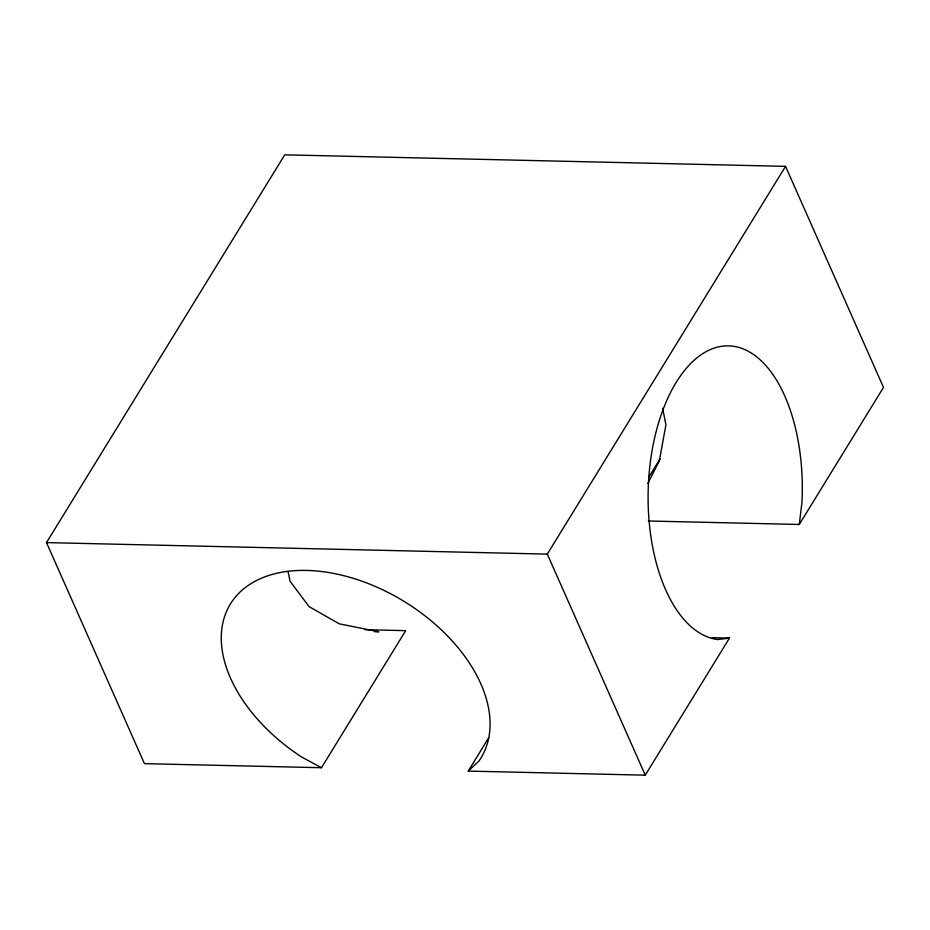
<?xml version="1.0" encoding="UTF-8"?>
<svg xmlns="http://www.w3.org/2000/svg" width="930" height="930" viewBox="0 0 930 930"><rect width="100%" height="100%" fill="white"/><g stroke="black" fill="none" stroke-linecap="round" stroke-linejoin="round"><path stroke-width="1.4" d="M648.373 520.998L799.288 524.474L801.951 502.467A147.045 77.062 -88.7 0 0 732.677 346.169A147.045 77.062 -88.7 0 0 648.454 483.263A147.045 77.062 -88.7 0 0 717.716 639.561L729.469 638.096L645.257 775.167L468.232 771.098L488.715 737.757M647.757 483.612L659.289 460.908L665.938 424.859L662.613 408.258M365.072 629.715L405.701 630.645L321.478 767.715L144.452 763.646L46.5 542.597L284.743 154.833L785.548 166.354L883.5 387.403L799.288 524.474M645.257 775.167L547.305 554.117L785.548 166.354M648.815 477.183L660.195 458.653M468.232 771.098L478.834 761.182A147.045 93.151 31.6 0 0 409.572 604.872A147.045 93.151 31.6 0 0 232.512 600.803A147.045 93.151 31.6 0 0 301.773 757.101L321.478 767.715M46.5 542.597L547.305 554.117M712.066 637.701L729.469 638.096M374.441 631.668L378.777 631.772L339.276 623.821L309.004 606.569L290.032 581.169L288.091 571.485"/></g></svg>
